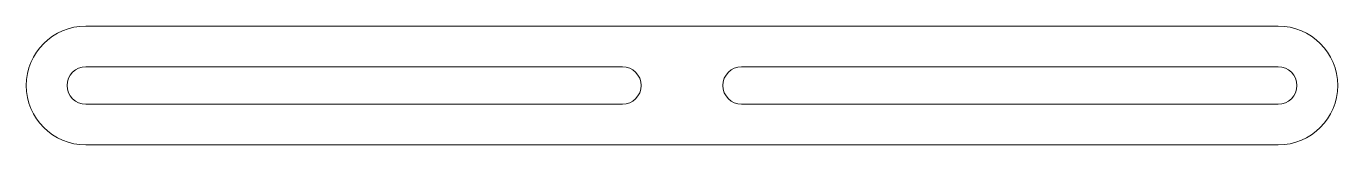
# Model space of a CAD drawing. Header units: millimetres. Extents: x -10 to 210, y -10 to 10.
import ezdxf

# ---------------------------------------------------------------- set-up
doc = ezdxf.new("R2010")
doc.units = ezdxf.units.MM

msp = doc.modelspace()

# ---------------------------------------------------------------- linework, layer by layer
at = {"color": 7, "linetype": 'Continuous', "lineweight": 15}
for p, q in [((200, 10), (0, 10)), ((90, 3.15), (0, 3.15)), ((200, 3.15), (110, 3.15)), ((0, -3.15), (90, -3.15)), ((110, -3.15), (200, -3.15)), ((0, -10), (200, -10))]:
    msp.add_line(p, q, dxfattribs=at)
for centre, radius, start, end in [((0, 0), 10, 90, 270), ((200, 0), 10, 270, 90), ((0, 0), 3.15, 90, 270), ((90, 0), 3.15, 270, 90), ((110, 0), 3.15, 90, 270), ((200, 0), 3.15, 270, 90)]:
    msp.add_arc(centre, radius, start, end, dxfattribs=at)

doc.saveas('drawing.dxf')
